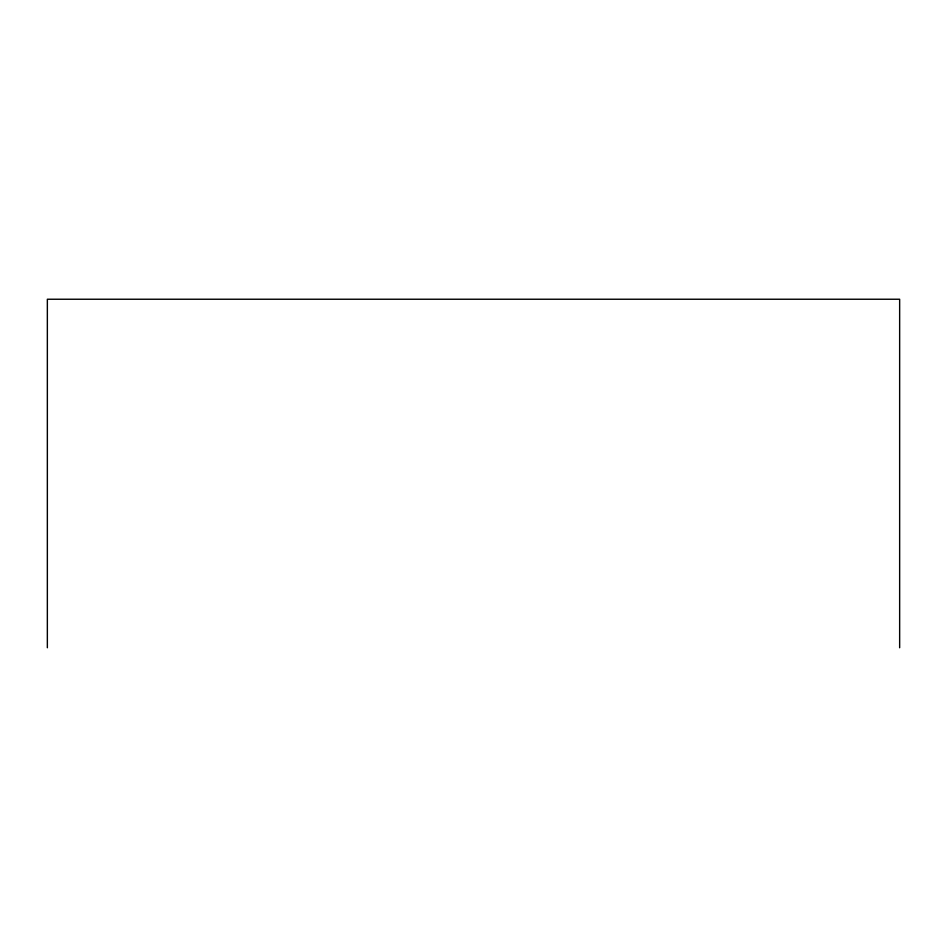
<?xml version="1.0" encoding="UTF-8"?>
<svg xmlns="http://www.w3.org/2000/svg" width="947" height="947" viewBox="0 0 947 947"><rect width="100%" height="100%" fill="white"/><g stroke="black" fill="none" stroke-linecap="round" stroke-linejoin="round"><path stroke-width="1.42" d="M899.65 647.76L899.65 299.24L47.35 299.24L47.35 647.76"/></g></svg>
